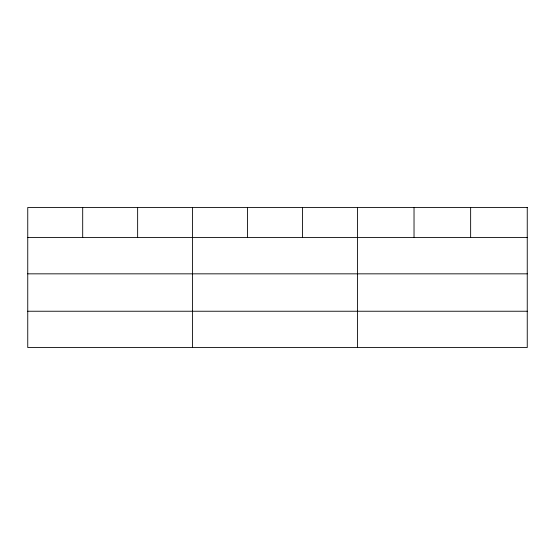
<?xml version="1.0" encoding="UTF-8"?>
<svg xmlns="http://www.w3.org/2000/svg" width="555" height="555" viewBox="0 0 555 555"><rect width="100%" height="100%" fill="white"/><g stroke="black" fill="none" stroke-linecap="round" stroke-linejoin="round"><path stroke-width="0.83" d="M27.75 237.533L527.25 237.533M27.75 273.837L527.25 273.837M27.75 311.237L527.25 311.237M470.64 207.466L470.64 237.533M414.03 207.466L414.03 237.533M357.42 207.466L357.42 347.534M302.475 207.466L302.475 237.533M247.53 207.466L247.53 237.533M192.585 207.466L192.585 347.534M137.64 207.466L137.64 237.533M82.695 207.466L82.695 237.533M527.25 207.466L27.75 207.466L27.75 347.534L527.25 347.534L527.25 207.466"/></g></svg>
